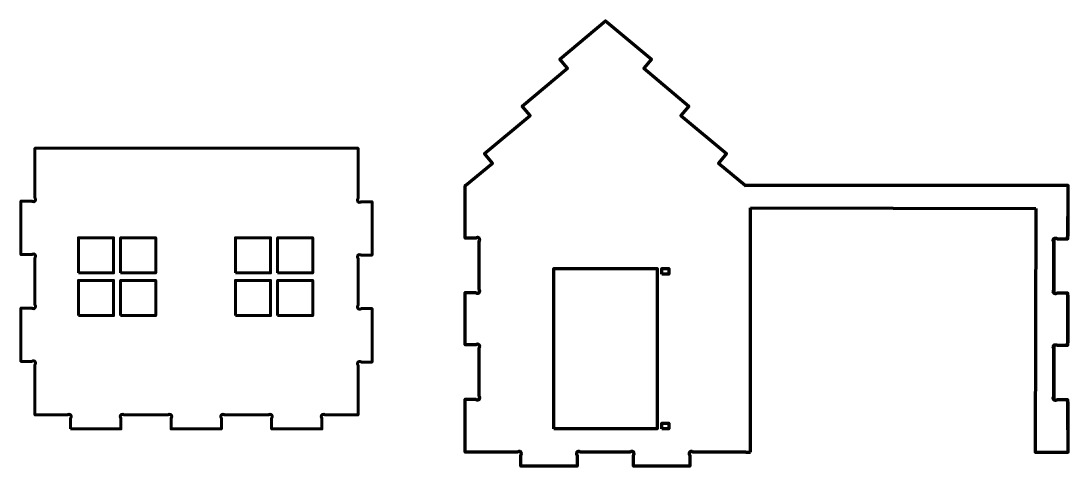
# Model space of a CAD drawing. Header units: millimetres. Extents: x -607 to 1451, y -798 to 283.
# Drawn here: x -45.9 to 408.8, y -322.7 to -129.2 of the extents above; entities that cross this region are included whole.
import ezdxf

# ---------------------------------------------------------------- set-up
doc = ezdxf.new("R2010")
doc.units = ezdxf.units.MM
doc.header["$MEASUREMENT"] = 0
doc.layers.add('layer 1', color=7, linetype='Continuous')

msp = doc.modelspace()

# ---------------------------------------------------------------- linework, layer by layer
at = {"layer": 'layer 1', "color": 142, "lineweight": 100}
for points, knots in [([(268.9183, -316.5947), (268.9183, -316.601), (268.9183, -316.6042), (268.9183, -316.6042), (268.9183, -316.6042), (261.2254, -316.604), (253.5321, -316.6042), (245.839, -316.6042), (245.839, -316.6042), (245.6639, -316.4288), (245.4216, -316.3205), (245.1542, -316.3205), (245.1542, -316.3205), (244.6195, -316.3203), (244.1858, -316.754), (244.1858, -317.2889), (244.1858, -317.2889), (244.1858, -317.5562), (244.2943, -317.7985), (244.4695, -317.9737), (244.4695, -317.9737), (244.4695, -317.9737), (244.4695, -322.7042), (244.4695, -322.7042), (244.4695, -322.7042), (236.32, -322.7041), (228.1704, -322.7042), (220.0208, -322.7042), (220.0208, -322.7042), (220.0208, -322.7042), (220.0208, -317.9738), (220.0208, -317.9738), (220.0208, -317.9738), (220.1961, -317.7985), (220.3044, -317.5563), (220.3044, -317.2889), (220.3044, -317.2889), (220.3044, -317.1914), (220.2914, -317.0941), (220.2611, -317.0009), (220.2611, -317.0009), (220.2368, -316.9258), (220.2053, -316.8538), (220.1643, -316.7866), (220.1643, -316.7866), (220.124, -316.7203), (220.0755, -316.6589), (220.0208, -316.6042), (220.0208, -316.6042), (219.9548, -316.538), (219.8798, -316.482), (219.7977, -316.4373), (219.7977, -316.4373), (219.7284, -316.3992), (219.6546, -316.3713), (219.5781, -316.3508), (219.5781, -316.3508), (219.4991, -316.3293), (219.4176, -316.3225), (219.336, -316.3205), (219.336, -316.3205), (219.0687, -316.3203), (218.8265, -316.429), (218.6512, -316.6042), (218.6512, -316.6042), (211.4149, -316.604), (204.178, -316.6042), (196.9415, -316.6042), (196.9415, -316.6042), (196.7663, -316.4288), (196.524, -316.3205), (196.2566, -316.3205), (196.2566, -316.3205), (196.1591, -316.323), (196.0617, -316.3335), (195.9686, -316.3638), (195.9686, -316.3638), (195.8935, -316.3881), (195.8216, -316.4196), (195.7544, -316.4606), (195.7544, -316.4606), (195.688, -316.5009), (195.6265, -316.5496), (195.5717, -316.6045), (195.5717, -316.6045), (195.506, -316.6704), (195.4497, -316.7452), (195.405, -316.8272), (195.405, -316.8272), (195.3672, -316.8965), (195.3391, -316.9703), (195.3185, -317.0468), (195.3185, -317.0468), (195.2972, -317.1258), (195.2882, -317.2073), (195.2882, -317.2889), (195.2882, -317.2889), (195.2882, -317.5562), (195.3967, -317.7985), (195.572, -317.9737), (195.572, -317.9737), (195.572, -317.9737), (195.572, -322.7042), (195.572, -322.7042), (195.572, -322.7042), (187.4224, -322.7041), (179.2727, -322.7042), (171.1231, -322.7042), (171.1231, -322.7042), (171.1231, -322.7042), (171.1231, -317.9738), (171.1231, -317.9738), (171.1231, -317.9738), (171.2985, -317.7985), (171.4069, -317.5563), (171.4069, -317.2889), (171.4069, -317.2889), (171.4069, -316.7539), (170.9733, -316.3205), (170.4384, -316.3205), (170.4384, -316.3205), (170.1711, -316.3203), (169.9288, -316.429), (169.7536, -316.6042), (169.7536, -316.6042), (162.1419, -316.604), (154.5301, -316.6042), (146.9183, -316.6042), (146.9183, -316.6042), (146.9183, -316.6042), (146.9183, -293.6682), (146.9183, -293.6682), (146.9183, -293.6682), (146.9183, -293.6682), (151.6488, -293.6682), (151.6488, -293.6682), (151.6488, -293.6682), (151.8241, -293.8434), (152.0662, -293.9519), (152.3336, -293.9519), (152.3336, -293.9519), (152.4312, -293.9494), (152.5285, -293.9388), (152.6217, -293.9086), (152.6217, -293.9086), (152.6967, -293.884), (152.7687, -293.8528), (152.8358, -293.8118), (152.8358, -293.8118), (152.9023, -293.7712), (152.9635, -293.7229), (153.0183, -293.6682), (153.0183, -293.6682), (153.0844, -293.602), (153.1405, -293.5273), (153.1852, -293.4452), (153.1852, -293.4452), (153.2231, -293.3756), (153.2512, -293.302), (153.2717, -293.2256), (153.2717, -293.2256), (153.2931, -293.1464), (153.3021, -293.0651), (153.3021, -292.9836), (153.3021, -292.9836), (153.3021, -292.716), (153.1935, -292.4738), (153.0183, -292.2987), (153.0183, -292.2987), (153.0183, -285.3221), (153.0183, -278.3461), (153.0183, -271.3698), (153.0183, -271.3698), (153.1936, -271.1945), (153.3021, -270.9523), (153.3021, -270.6848), (153.3021, -270.6848), (153.3021, -270.1499), (152.8685, -269.7165), (152.3336, -269.7165), (152.3336, -269.7165), (152.0662, -269.7163), (151.8241, -269.8249), (151.6488, -270.0002), (151.6488, -270.0002), (151.6488, -270.0002), (146.9183, -270.0002), (146.9183, -270.0002), (146.9183, -270.0002), (146.9183, -270.0002), (146.9183, -247.3082), (146.9183, -247.3082), (146.9183, -247.3082), (146.9183, -247.3082), (151.6488, -247.3082), (151.6488, -247.3082), (151.6488, -247.3082), (151.8241, -247.4834), (152.0662, -247.5919), (152.3336, -247.5919), (152.3336, -247.5919), (152.8685, -247.5918), (153.3021, -247.1584), (153.3021, -246.6236), (153.3021, -246.6236), (153.3021, -246.356), (153.1935, -246.1138), (153.0183, -245.9387), (153.0183, -245.9387), (153.0183, -238.9621), (153.0183, -231.9861), (153.0183, -225.0097), (153.0183, -225.0097), (153.1936, -224.8345), (153.3021, -224.5923), (153.3021, -224.3248), (153.3021, -224.3248), (153.3021, -224.2274), (153.2889, -224.13), (153.2587, -224.0368), (153.2587, -224.0368), (153.2343, -223.9616), (153.2029, -223.8898), (153.1619, -223.8226), (153.1619, -223.8226), (153.1215, -223.7563), (153.073, -223.6949), (153.0182, -223.6401), (153.0182, -223.6401), (152.9522, -223.574), (152.8773, -223.518), (152.7953, -223.4733), (152.7953, -223.4733), (152.7259, -223.4352), (152.6522, -223.4073), (152.5757, -223.3868), (152.5757, -223.3868), (152.4967, -223.3653), (152.4152, -223.3585), (152.3336, -223.3565), (152.3336, -223.3565), (152.0662, -223.3563), (151.8241, -223.465), (151.6488, -223.6402), (151.6488, -223.6402), (151.6488, -223.6402), (146.9183, -223.6402), (146.9183, -223.6402), (146.9183, -223.6402), (146.9183, -223.6402), (146.9183, -203.2876), (146.9183, -200.924), (146.9183, -200.924), (146.9183, -200.924), (147.3119, -200.6024), (147.3119, -200.6024), (147.3119, -200.6024), (147.3119, -200.6024), (158.6636, -191.1186), (158.6636, -191.1186), (158.6636, -191.1186), (158.6636, -191.1186), (158.816, -190.9661), (158.816, -190.9661), (158.816, -190.9661), (158.816, -190.9661), (155.3564, -186.8285), (155.3564, -186.8285), (155.3564, -186.8285), (155.3564, -186.8285), (175.1647, -170.2775), (175.1647, -170.2775), (175.1647, -170.2775), (175.1647, -170.2775), (171.742, -166.1815), (171.742, -166.1815), (171.742, -166.1815), (171.742, -166.1815), (191.355, -149.7939), (191.355, -149.7939), (191.355, -149.7939), (191.355, -149.7939), (188.0294, -145.8137), (188.0294, -145.8137), (188.0294, -145.8137), (188.0294, -145.8137), (207.9205, -129.1934), (207.9205, -129.1934), (207.9205, -129.1934), (207.9205, -129.1934), (207.944, -129.2126), (207.944, -129.2126), (207.944, -129.2126), (207.944, -129.2126), (227.8172, -145.8137), (227.8172, -145.8137), (227.8172, -145.8137), (227.8172, -145.8137), (224.4916, -149.7939), (224.4916, -149.7939), (224.4916, -149.7939), (224.4916, -149.7939), (244.1043, -166.1815), (244.1043, -166.1815), (244.1043, -166.1815), (244.1043, -166.1815), (240.6818, -170.2775), (240.6818, -170.2775), (240.6818, -170.2775), (240.6818, -170.2775), (260.4899, -186.8285), (260.4899, -186.8285), (260.4899, -186.8285), (260.4899, -186.8285), (257.0237, -190.9772), (257.0237, -190.9772), (257.0237, -190.9772), (257.0237, -190.9772), (268.6042, -200.6525), (268.6042, -200.6525), (268.6042, -200.6525), (268.6042, -200.6525), (268.74, -200.7668), (268.74, -200.7668), (268.74, -200.7668), (268.74, -200.7668), (268.9183, -200.9158), (268.9183, -200.9158)], [0, 0, 0, 0, 0.01204819, 0.01204819, 0.01204819, 0.01204819, 0.02409639, 0.02409639, 0.02409639, 0.02409639, 0.03614458, 0.03614458, 0.03614458, 0.03614458, 0.04819277, 0.04819277, 0.04819277, 0.04819277, 0.06024096, 0.06024096, 0.06024096, 0.06024096, 0.07228916, 0.07228916, 0.07228916, 0.07228916, 0.08433735, 0.08433735, 0.08433735, 0.08433735, 0.09638554, 0.09638554, 0.09638554, 0.09638554, 0.10843373, 0.10843373, 0.10843373, 0.10843373, 0.12048193, 0.12048193, 0.12048193, 0.12048193, 0.13253012, 0.13253012, 0.13253012, 0.13253012, 0.14457831, 0.14457831, 0.14457831, 0.14457831, 0.15662651, 0.15662651, 0.15662651, 0.15662651, 0.1686747, 0.1686747, 0.1686747, 0.1686747, 0.18072289, 0.18072289, 0.18072289, 0.18072289, 0.19277108, 0.19277108, 0.19277108, 0.19277108, 0.20481928, 0.20481928, 0.20481928, 0.20481928, 0.21686747, 0.21686747, 0.21686747, 0.21686747, 0.22891566, 0.22891566, 0.22891566, 0.22891566, 0.24096386, 0.24096386, 0.24096386, 0.24096386, 0.25301205, 0.25301205, 0.25301205, 0.25301205, 0.26506024, 0.26506024, 0.26506024, 0.26506024, 0.27710843, 0.27710843, 0.27710843, 0.27710843, 0.28915663, 0.28915663, 0.28915663, 0.28915663, 0.30120482, 0.30120482, 0.30120482, 0.30120482, 0.31325301, 0.31325301, 0.31325301, 0.31325301, 0.3253012, 0.3253012, 0.3253012, 0.3253012, 0.3373494, 0.3373494, 0.3373494, 0.3373494, 0.34939759, 0.34939759, 0.34939759, 0.34939759, 0.36144578, 0.36144578, 0.36144578, 0.36144578, 0.37349398, 0.37349398, 0.37349398, 0.37349398, 0.38554217, 0.38554217, 0.38554217, 0.38554217, 0.39759036, 0.39759036, 0.39759036, 0.39759036, 0.40963855, 0.40963855, 0.40963855, 0.40963855, 0.42168675, 0.42168675, 0.42168675, 0.42168675, 0.43373494, 0.43373494, 0.43373494, 0.43373494, 0.44578313, 0.44578313, 0.44578313, 0.44578313, 0.45783133, 0.45783133, 0.45783133, 0.45783133, 0.46987952, 0.46987952, 0.46987952, 0.46987952, 0.48192771, 0.48192771, 0.48192771, 0.48192771, 0.4939759, 0.4939759, 0.4939759, 0.4939759, 0.5060241, 0.5060241, 0.5060241, 0.5060241, 0.51807229, 0.51807229, 0.51807229, 0.51807229, 0.53012048, 0.53012048, 0.53012048, 0.53012048, 0.54216867, 0.54216867, 0.54216867, 0.54216867, 0.55421687, 0.55421687, 0.55421687, 0.55421687, 0.56626506, 0.56626506, 0.56626506, 0.56626506, 0.57831325, 0.57831325, 0.57831325, 0.57831325, 0.59036145, 0.59036145, 0.59036145, 0.59036145, 0.60240964, 0.60240964, 0.60240964, 0.60240964, 0.61445783, 0.61445783, 0.61445783, 0.61445783, 0.62650602, 0.62650602, 0.62650602, 0.62650602, 0.63855422, 0.63855422, 0.63855422, 0.63855422, 0.65060241, 0.65060241, 0.65060241, 0.65060241, 0.6626506, 0.6626506, 0.6626506, 0.6626506, 0.6746988, 0.6746988, 0.6746988, 0.6746988, 0.68674699, 0.68674699, 0.68674699, 0.68674699, 0.69879518, 0.69879518, 0.69879518, 0.69879518, 0.71084337, 0.71084337, 0.71084337, 0.71084337, 0.72289157, 0.72289157, 0.72289157, 0.72289157, 0.73493976, 0.73493976, 0.73493976, 0.73493976, 0.74698795, 0.74698795, 0.74698795, 0.74698795, 0.75903614, 0.75903614, 0.75903614, 0.75903614, 0.77108434, 0.77108434, 0.77108434, 0.77108434, 0.78313253, 0.78313253, 0.78313253, 0.78313253, 0.79518072, 0.79518072, 0.79518072, 0.79518072, 0.80722892, 0.80722892, 0.80722892, 0.80722892, 0.81927711, 0.81927711, 0.81927711, 0.81927711, 0.8313253, 0.8313253, 0.8313253, 0.8313253, 0.84337349, 0.84337349, 0.84337349, 0.84337349, 0.85542169, 0.85542169, 0.85542169, 0.85542169, 0.86746988, 0.86746988, 0.86746988, 0.86746988, 0.87951807, 0.87951807, 0.87951807, 0.87951807, 0.89156627, 0.89156627, 0.89156627, 0.89156627, 0.90361446, 0.90361446, 0.90361446, 0.90361446, 0.91566265, 0.91566265, 0.91566265, 0.91566265, 0.92771084, 0.92771084, 0.92771084, 0.92771084, 0.93975904, 0.93975904, 0.93975904, 0.93975904, 0.95180723, 0.95180723, 0.95180723, 0.95180723, 0.96385542, 0.96385542, 0.96385542, 0.96385542, 0.97590361, 0.97590361, 0.97590361, 0.97590361, 1, 1, 1, 1]), ([(408.7033, -223.8505), (408.5674, -223.6838), (408.4857, -223.4709), (408.4857, -223.2389), (408.4857, -223.2389), (408.4857, -222.971), (408.5942, -222.7293), (408.7694, -222.554), (408.7694, -222.554), (408.7694, -222.554), (408.7694, -200.6947), (408.7694, -200.6947), (408.7694, -200.6947), (408.7694, -200.6947), (274.3306, -200.6947), (268.6543, -200.6947)], [0, 0, 0, 0, 0.2, 0.2, 0.2, 0.2, 0.4, 0.4, 0.4, 0.4, 0.6, 0.6, 0.6, 0.6, 1, 1, 1, 1]), ([(394.7474, -210.8004), (394.7474, -210.8004), (394.4828, -316.6709), (394.4828, -316.6709), (394.4828, -316.6709), (394.4828, -316.6709), (402.6115, -316.6709), (402.6115, -316.6709)], [0, 0, 0, 0, 0.33333333, 0.33333333, 0.33333333, 0.33333333, 1, 1, 1, 1]), ([(408.742, -306.9861), (408.742, -300.7614), (408.742, -293.8785), (408.742, -293.8785), (408.742, -293.8785), (408.742, -293.8785), (404.0115, -293.8785), (404.0115, -293.8785), (404.0115, -293.8785), (403.8362, -294.0537), (403.5941, -294.1622), (403.3267, -294.1622), (403.3267, -294.1622), (403.2291, -294.1597), (403.1318, -294.1491), (403.0386, -294.1189), (403.0386, -294.1189), (402.9636, -294.0943), (402.8916, -294.0631), (402.8245, -294.0221), (402.8245, -294.0221), (402.758, -293.9815), (402.6968, -293.9332), (402.642, -293.8785), (402.642, -293.8785), (402.5759, -293.8123), (402.5198, -293.7376), (402.4751, -293.6555), (402.4751, -293.6555), (402.4372, -293.5859), (402.4091, -293.5123), (402.3886, -293.4359), (402.3886, -293.4359), (402.3672, -293.3567), (402.3582, -293.2754), (402.3582, -293.1939), (402.3582, -293.1939), (402.3582, -292.9263), (402.4668, -292.6841), (402.642, -292.509), (402.642, -292.509), (402.642, -285.5324), (402.642, -278.5564), (402.642, -271.5801), (402.642, -271.5801), (402.4667, -271.4048), (402.3582, -271.1626), (402.3582, -270.8951), (402.3582, -270.8951), (402.3582, -270.3602), (402.7918, -269.9268), (403.3267, -269.9268), (403.3267, -269.9268), (403.5941, -269.9266), (403.8362, -270.0352), (404.0115, -270.2105), (404.0115, -270.2105), (404.0115, -270.2105), (408.742, -270.2105), (408.742, -270.2105), (408.742, -270.2105), (408.742, -270.2105), (408.742, -247.5185), (408.742, -247.5185), (408.742, -247.5185), (408.742, -247.5185), (404.0115, -247.5185), (404.0115, -247.5185), (404.0115, -247.5185), (403.8362, -247.6937), (403.5941, -247.8022), (403.3267, -247.8022), (403.3267, -247.8022), (402.7918, -247.8021), (402.3582, -247.3687), (402.3582, -246.8339), (402.3582, -246.8339), (402.3582, -246.5663), (402.4668, -246.3241), (402.642, -246.149), (402.642, -246.149), (402.642, -239.1724), (402.642, -232.1964), (402.642, -225.22), (402.642, -225.22), (402.4667, -225.0448), (402.3582, -224.8026), (402.3582, -224.5351), (402.3582, -224.5351), (402.3582, -224.4377), (402.3714, -224.3403), (402.4016, -224.2471), (402.4016, -224.2471), (402.426, -224.1719), (402.4574, -224.1001), (402.4984, -224.0329), (402.4984, -224.0329), (402.5388, -223.9666), (402.5873, -223.9052), (402.6421, -223.8504), (402.6421, -223.8504), (402.7081, -223.7843), (402.783, -223.7283), (402.865, -223.6836), (402.865, -223.6836), (402.9344, -223.6455), (403.0081, -223.6176), (403.0846, -223.5971), (403.0846, -223.5971), (403.1636, -223.5756), (403.2451, -223.5688), (403.3267, -223.5668), (403.3267, -223.5668), (403.5941, -223.5666), (403.8362, -223.6753), (404.0115, -223.8505), (404.0115, -223.8505), (404.0115, -223.8505), (408.742, -223.8505), (408.742, -223.8505), (408.742, -223.8505), (408.742, -223.8505), (408.742, -219.3062), (408.742, -214.2628)], [0, 0, 0, 0, 0.03125, 0.03125, 0.03125, 0.03125, 0.0625, 0.0625, 0.0625, 0.0625, 0.09375, 0.09375, 0.09375, 0.09375, 0.125, 0.125, 0.125, 0.125, 0.15625, 0.15625, 0.15625, 0.15625, 0.1875, 0.1875, 0.1875, 0.1875, 0.21875, 0.21875, 0.21875, 0.21875, 0.25, 0.25, 0.25, 0.25, 0.28125, 0.28125, 0.28125, 0.28125, 0.3125, 0.3125, 0.3125, 0.3125, 0.34375, 0.34375, 0.34375, 0.34375, 0.375, 0.375, 0.375, 0.375, 0.40625, 0.40625, 0.40625, 0.40625, 0.4375, 0.4375, 0.4375, 0.4375, 0.46875, 0.46875, 0.46875, 0.46875, 0.5, 0.5, 0.5, 0.5, 0.53125, 0.53125, 0.53125, 0.53125, 0.5625, 0.5625, 0.5625, 0.5625, 0.59375, 0.59375, 0.59375, 0.59375, 0.625, 0.625, 0.625, 0.625, 0.65625, 0.65625, 0.65625, 0.65625, 0.6875, 0.6875, 0.6875, 0.6875, 0.71875, 0.71875, 0.71875, 0.71875, 0.75, 0.75, 0.75, 0.75, 0.78125, 0.78125, 0.78125, 0.78125, 0.8125, 0.8125, 0.8125, 0.8125, 0.84375, 0.84375, 0.84375, 0.84375, 0.875, 0.875, 0.875, 0.875, 0.90625, 0.90625, 0.90625, 0.90625, 0.9375, 0.9375, 0.9375, 0.9375, 1, 1, 1, 1]), ([(185.5009, -306.5439), (185.5009, -306.5439), (230.336, -306.5439), (230.336, -306.5439), (230.336, -306.5439), (230.336, -306.5439), (230.336, -236.8514), (230.336, -236.8514), (230.336, -236.8514), (230.336, -236.8514), (185.5009, -236.8514), (185.5009, -236.8514), (185.5009, -236.8514), (185.5009, -236.8514), (185.5009, -306.5439), (185.5009, -306.5439)], [0, 0, 0, 0, 0.2, 0.2, 0.2, 0.2, 0.4, 0.4, 0.4, 0.4, 0.6, 0.6, 0.6, 0.6, 1, 1, 1, 1]), ([(232.3434, -239.2152), (232.3434, -239.2152), (235.3434, -239.2152), (235.3434, -239.2152), (235.3434, -239.2152), (235.3434, -239.2152), (235.3434, -236.7751), (235.3434, -236.7751), (235.3434, -236.7751), (235.3434, -236.7751), (232.3434, -236.7751), (232.3434, -236.7751), (232.3434, -236.7751), (232.3434, -236.7751), (232.3434, -239.2152), (232.3434, -239.2152)], [0, 0, 0, 0, 0.2, 0.2, 0.2, 0.2, 0.4, 0.4, 0.4, 0.4, 0.6, 0.6, 0.6, 0.6, 1, 1, 1, 1]), ([(408.6332, -270.2105), (408.5398, -270.0616), (408.4857, -269.8853), (408.4857, -269.6965), (408.4857, -269.6965), (408.4857, -269.4287), (408.5942, -269.1869), (408.7694, -269.0117), (408.7694, -269.0117), (408.7694, -269.0117), (408.7694, -248.5218), (408.7694, -248.5218), (408.7694, -248.5218), (408.5944, -248.3462), (408.4857, -248.1045), (408.4857, -247.837), (408.4857, -247.837), (408.4857, -247.7254), (408.5046, -247.6181), (408.5392, -247.5185)], [0, 0, 0, 0, 0.16666667, 0.16666667, 0.16666667, 0.16666667, 0.33333333, 0.33333333, 0.33333333, 0.33333333, 0.5, 0.5, 0.5, 0.5, 0.66666667, 0.66666667, 0.66666667, 0.66666667, 1, 1, 1, 1]), ([(402.3471, -316.5947), (405.6669, -316.5947), (408.7694, -316.5947), (408.7694, -316.5947), (408.7694, -316.5947), (408.7694, -316.5947), (408.7694, -294.9794), (408.7694, -294.9794), (408.7694, -294.9794), (408.5944, -294.804), (408.4857, -294.5621), (408.4857, -294.2946), (408.4857, -294.2946), (408.4857, -294.1456), (408.5194, -294.0045), (408.5794, -293.8785)], [0, 0, 0, 0, 0.2, 0.2, 0.2, 0.2, 0.4, 0.4, 0.4, 0.4, 0.6, 0.6, 0.6, 0.6, 1, 1, 1, 1]), ([(232.3434, -306.5247), (232.3434, -306.5247), (235.3434, -306.5247), (235.3434, -306.5247), (235.3434, -306.5247), (235.3434, -306.5247), (235.3434, -304.0849), (235.3434, -304.0849), (235.3434, -304.0849), (235.3434, -304.0849), (232.3434, -304.0849), (232.3434, -304.0849), (232.3434, -304.0849), (232.3434, -304.0849), (232.3434, -306.5247), (232.3434, -306.5247)], [0, 0, 0, 0, 0.2, 0.2, 0.2, 0.2, 0.4, 0.4, 0.4, 0.4, 0.6, 0.6, 0.6, 0.6, 1, 1, 1, 1])]:
    msp.add_open_spline(points, degree=3, knots=knots, dxfattribs=at)
at = {"layer": 'layer 1', "color": 142, "lineweight": 60}
for points, knots in [([(-24.3497, -306.5604), (-24.3497, -306.5604), (-2.5293, -306.5604), (-2.5293, -306.5604), (-2.5293, -306.5604), (-2.5293, -306.5604), (-2.5293, -301.8299), (-2.5293, -301.8299), (-2.5293, -301.8299), (-2.7044, -301.6546), (-2.8131, -301.4126), (-2.8131, -301.1452), (-2.8131, -301.1452), (-2.8131, -300.6102), (-2.3795, -300.1768), (-1.8447, -300.1768), (-1.8447, -300.1768), (-1.5772, -300.1766), (-1.335, -300.2852), (-1.1598, -300.4604), (-1.1598, -300.4604), (-1.1598, -300.4604), (17.9218, -300.4604), (17.9218, -300.4604), (17.9218, -300.4604), (18.0971, -300.2851), (18.3391, -300.1768), (18.6067, -300.1768), (18.6067, -300.1768), (19.1415, -300.1766), (19.575, -300.6103), (19.575, -301.1452), (19.575, -301.1452), (19.575, -301.4125), (19.4665, -301.6548), (19.2913, -301.8299), (19.2913, -301.8299), (19.2913, -301.8299), (19.2913, -306.5604), (19.2913, -306.5604), (19.2913, -306.5604), (19.2913, -306.5604), (41.1118, -306.5604), (41.1118, -306.5604), (41.1118, -306.5604), (41.1118, -306.5604), (41.1118, -301.8299), (41.1118, -301.8299), (41.1118, -301.8299), (40.9367, -301.6546), (40.8281, -301.4126), (40.8281, -301.1452), (40.8281, -301.1452), (40.8281, -300.6102), (41.2616, -300.1768), (41.7965, -300.1768), (41.7965, -300.1768), (42.0641, -300.1766), (42.3062, -300.2852), (42.4814, -300.4604), (42.4814, -300.4604), (42.4814, -300.4604), (61.5629, -300.4604), (61.5629, -300.4604), (61.5629, -300.4604), (61.7384, -300.2851), (61.9803, -300.1768), (62.2478, -300.1768), (62.2478, -300.1768), (62.7827, -300.1766), (63.2162, -300.6103), (63.2162, -301.1452), (63.2162, -301.1452), (63.2162, -301.4125), (63.1077, -301.6548), (62.9324, -301.83), (62.9324, -301.83), (62.9324, -301.83), (62.9324, -306.5604), (62.9324, -306.5604), (62.9324, -306.5604), (62.9324, -306.5604), (84.753, -306.5604), (84.753, -306.5604), (84.753, -306.5604), (84.753, -306.5604), (84.753, -301.8299), (84.753, -301.8299), (84.753, -301.8299), (84.5779, -301.6546), (84.4692, -301.4126), (84.4692, -301.1452), (84.4692, -301.1452), (84.4692, -300.6102), (84.9028, -300.1768), (85.4376, -300.1768), (85.4376, -300.1768), (85.7051, -300.1766), (85.9473, -300.2852), (86.1225, -300.4604), (86.1225, -300.4604), (86.1225, -300.4604), (100.4735, -300.4604), (100.4735, -300.4604), (100.4735, -300.4604), (100.4735, -300.4604), (100.4735, -278.8451), (100.4735, -278.8451), (100.4735, -278.8451), (100.2985, -278.6697), (100.1898, -278.4278), (100.1898, -278.1603), (100.1898, -278.1603), (100.1898, -277.6253), (100.6234, -277.192), (101.1582, -277.192), (101.1582, -277.192), (101.4258, -277.192), (101.6679, -277.3004), (101.8432, -277.4756), (101.8432, -277.4756), (101.8432, -277.4756), (106.5736, -277.4756), (106.5736, -277.4756), (106.5736, -277.4756), (106.5736, -277.4756), (106.5736, -254.2468), (106.5736, -254.2468), (106.5736, -254.2468), (106.5736, -254.2468), (101.8431, -254.2468), (101.8431, -254.2468), (101.8431, -254.2468), (101.6683, -254.4221), (101.4257, -254.5305), (101.1582, -254.5305), (101.1582, -254.5305), (100.6234, -254.5305), (100.1898, -254.097), (100.1898, -253.5622), (100.1898, -253.5622), (100.1898, -253.2944), (100.2983, -253.0526), (100.4735, -252.8774), (100.4735, -252.8774), (100.4735, -252.8774), (100.4735, -232.3875), (100.4735, -232.3875), (100.4735, -232.3875), (100.2985, -232.2119), (100.1898, -231.9702), (100.1898, -231.7027), (100.1898, -231.7027), (100.1898, -231.1675), (100.6234, -230.7344), (101.1582, -230.7344), (101.1582, -230.7344), (101.4258, -230.7342), (101.6679, -230.8428), (101.8432, -231.018), (101.8432, -231.018), (101.8432, -231.018), (106.5736, -231.018), (106.5736, -231.018), (106.5736, -231.018), (106.5736, -231.018), (106.5736, -207.7893), (106.5736, -207.7893), (106.5736, -207.7893), (106.5736, -207.7893), (101.8431, -207.7893), (101.8431, -207.7893), (101.8431, -207.7893), (101.6683, -207.9643), (101.4257, -208.073), (101.1582, -208.073), (101.1582, -208.073), (100.6234, -208.0728), (100.1898, -207.6394), (100.1898, -207.1046), (100.1898, -207.1046), (100.1898, -206.8367), (100.2983, -206.595), (100.4735, -206.4197), (100.4735, -206.4197), (100.4735, -206.4197), (100.4735, -184.5604), (100.4735, -184.5604), (100.4735, -184.5604), (100.4735, -184.5604), (-39.8265, -184.5604), (-39.8265, -184.5604), (-39.8265, -184.5604), (-39.8265, -184.5604), (-39.8265, -206.1757), (-39.8265, -206.1757), (-39.8265, -206.1757), (-39.6513, -206.3505), (-39.5427, -206.5931), (-39.5427, -206.8606), (-39.5427, -206.8606), (-39.5427, -207.3954), (-39.9763, -207.8289), (-40.5111, -207.8289), (-40.5111, -207.8289), (-40.7784, -207.8287), (-41.0207, -207.7205), (-41.196, -207.5452), (-41.196, -207.5452), (-41.196, -207.5452), (-45.9265, -207.5452), (-45.9265, -207.5452), (-45.9265, -207.5452), (-45.9265, -207.5452), (-45.9265, -230.774), (-45.9265, -230.774), (-45.9265, -230.774), (-45.9265, -230.774), (-41.196, -230.774), (-41.196, -230.774), (-41.196, -230.774), (-41.0208, -230.5986), (-40.7785, -230.4904), (-40.5111, -230.4904), (-40.5111, -230.4904), (-39.9761, -230.4901), (-39.5427, -230.9238), (-39.5427, -231.4587), (-39.5427, -231.4587), (-39.5427, -231.7258), (-39.6513, -231.9684), (-39.8265, -232.1435), (-39.8265, -232.1435), (-39.8265, -232.1435), (-39.8265, -252.6333), (-39.8265, -252.6333), (-39.8265, -252.6333), (-39.6513, -252.8083), (-39.5427, -253.0507), (-39.5427, -253.3182), (-39.5427, -253.3182), (-39.5427, -253.8527), (-39.9763, -254.2866), (-40.5111, -254.2866), (-40.5111, -254.2866), (-40.7784, -254.2865), (-41.0207, -254.1781), (-41.196, -254.0028), (-41.196, -254.0028), (-41.196, -254.0028), (-45.9265, -254.0028), (-45.9265, -254.0028), (-45.9265, -254.0028), (-45.9265, -254.0028), (-45.9265, -277.2316), (-45.9265, -277.2316), (-45.9265, -277.2316), (-45.9265, -277.2316), (-41.196, -277.2316), (-41.196, -277.2316), (-41.196, -277.2316), (-41.0208, -277.0561), (-40.7785, -276.9479), (-40.5111, -276.9479), (-40.5111, -276.9479), (-39.9761, -276.9479), (-39.5427, -277.3815), (-39.5427, -277.9163), (-39.5427, -277.9163), (-39.5427, -278.1836), (-39.6513, -278.426), (-39.8265, -278.6011), (-39.8265, -278.6011), (-39.8265, -278.6011), (-39.8265, -300.4604), (-39.8265, -300.4604), (-39.8265, -300.4604), (-39.8265, -300.4604), (-25.7194, -300.4604), (-25.7194, -300.4604), (-25.7194, -300.4604), (-25.5442, -300.2851), (-25.302, -300.1768), (-25.0345, -300.1768), (-25.0345, -300.1768), (-24.4996, -300.1766), (-24.0662, -300.6103), (-24.0662, -301.1452), (-24.0662, -301.1452), (-24.0662, -301.4125), (-24.1746, -301.6548), (-24.35, -301.83), (-24.35, -301.83), (-24.35, -301.83), (-24.35, -306.5604), (-24.35, -306.5604)], [0, 0, 0, 0, 0.01333333, 0.01333333, 0.01333333, 0.01333333, 0.02666667, 0.02666667, 0.02666667, 0.02666667, 0.04, 0.04, 0.04, 0.04, 0.05333333, 0.05333333, 0.05333333, 0.05333333, 0.06666667, 0.06666667, 0.06666667, 0.06666667, 0.08, 0.08, 0.08, 0.08, 0.09333333, 0.09333333, 0.09333333, 0.09333333, 0.10666667, 0.10666667, 0.10666667, 0.10666667, 0.12, 0.12, 0.12, 0.12, 0.13333333, 0.13333333, 0.13333333, 0.13333333, 0.14666667, 0.14666667, 0.14666667, 0.14666667, 0.16, 0.16, 0.16, 0.16, 0.17333333, 0.17333333, 0.17333333, 0.17333333, 0.18666667, 0.18666667, 0.18666667, 0.18666667, 0.2, 0.2, 0.2, 0.2, 0.21333333, 0.21333333, 0.21333333, 0.21333333, 0.22666667, 0.22666667, 0.22666667, 0.22666667, 0.24, 0.24, 0.24, 0.24, 0.25333333, 0.25333333, 0.25333333, 0.25333333, 0.26666667, 0.26666667, 0.26666667, 0.26666667, 0.28, 0.28, 0.28, 0.28, 0.29333333, 0.29333333, 0.29333333, 0.29333333, 0.30666667, 0.30666667, 0.30666667, 0.30666667, 0.32, 0.32, 0.32, 0.32, 0.33333333, 0.33333333, 0.33333333, 0.33333333, 0.34666667, 0.34666667, 0.34666667, 0.34666667, 0.36, 0.36, 0.36, 0.36, 0.37333333, 0.37333333, 0.37333333, 0.37333333, 0.38666667, 0.38666667, 0.38666667, 0.38666667, 0.4, 0.4, 0.4, 0.4, 0.41333333, 0.41333333, 0.41333333, 0.41333333, 0.42666667, 0.42666667, 0.42666667, 0.42666667, 0.44, 0.44, 0.44, 0.44, 0.45333333, 0.45333333, 0.45333333, 0.45333333, 0.46666667, 0.46666667, 0.46666667, 0.46666667, 0.48, 0.48, 0.48, 0.48, 0.49333333, 0.49333333, 0.49333333, 0.49333333, 0.50666667, 0.50666667, 0.50666667, 0.50666667, 0.52, 0.52, 0.52, 0.52, 0.53333333, 0.53333333, 0.53333333, 0.53333333, 0.54666667, 0.54666667, 0.54666667, 0.54666667, 0.56, 0.56, 0.56, 0.56, 0.57333333, 0.57333333, 0.57333333, 0.57333333, 0.58666667, 0.58666667, 0.58666667, 0.58666667, 0.6, 0.6, 0.6, 0.6, 0.61333333, 0.61333333, 0.61333333, 0.61333333, 0.62666667, 0.62666667, 0.62666667, 0.62666667, 0.64, 0.64, 0.64, 0.64, 0.65333333, 0.65333333, 0.65333333, 0.65333333, 0.66666667, 0.66666667, 0.66666667, 0.66666667, 0.68, 0.68, 0.68, 0.68, 0.69333333, 0.69333333, 0.69333333, 0.69333333, 0.70666667, 0.70666667, 0.70666667, 0.70666667, 0.72, 0.72, 0.72, 0.72, 0.73333333, 0.73333333, 0.73333333, 0.73333333, 0.74666667, 0.74666667, 0.74666667, 0.74666667, 0.76, 0.76, 0.76, 0.76, 0.77333333, 0.77333333, 0.77333333, 0.77333333, 0.78666667, 0.78666667, 0.78666667, 0.78666667, 0.8, 0.8, 0.8, 0.8, 0.81333333, 0.81333333, 0.81333333, 0.81333333, 0.82666667, 0.82666667, 0.82666667, 0.82666667, 0.84, 0.84, 0.84, 0.84, 0.85333333, 0.85333333, 0.85333333, 0.85333333, 0.86666667, 0.86666667, 0.86666667, 0.86666667, 0.88, 0.88, 0.88, 0.88, 0.89333333, 0.89333333, 0.89333333, 0.89333333, 0.90666667, 0.90666667, 0.90666667, 0.90666667, 0.92, 0.92, 0.92, 0.92, 0.93333333, 0.93333333, 0.93333333, 0.93333333, 0.94666667, 0.94666667, 0.94666667, 0.94666667, 0.96, 0.96, 0.96, 0.96, 0.97333333, 0.97333333, 0.97333333, 0.97333333, 1, 1, 1, 1]), ([(-20.9631, -238.7189), (-20.9631, -238.7189), (-5.7131, -238.7189), (-5.7131, -238.7189), (-5.7131, -238.7189), (-5.7131, -238.7189), (-5.7131, -223.469), (-5.7131, -223.469), (-5.7131, -223.469), (-5.7131, -223.469), (-20.9631, -223.469), (-20.9631, -223.469), (-20.9631, -223.469), (-20.9631, -223.469), (-20.9631, -238.7189), (-20.9631, -238.7189)], [0, 0, 0, 0, 0.2, 0.2, 0.2, 0.2, 0.4, 0.4, 0.4, 0.4, 0.6, 0.6, 0.6, 0.6, 1, 1, 1, 1]), ([(-2.6629, -238.7189), (-2.6629, -238.7189), (12.587, -238.7189), (12.587, -238.7189), (12.587, -238.7189), (12.587, -238.7189), (12.587, -223.469), (12.587, -223.469), (12.587, -223.469), (12.587, -223.469), (-2.6629, -223.469), (-2.6629, -223.469), (-2.6629, -223.469), (-2.6629, -223.469), (-2.6629, -238.7189), (-2.6629, -238.7189)], [0, 0, 0, 0, 0.2, 0.2, 0.2, 0.2, 0.4, 0.4, 0.4, 0.4, 0.6, 0.6, 0.6, 0.6, 1, 1, 1, 1]), ([(47.2045, -238.7189), (47.2045, -238.7189), (62.4544, -238.7189), (62.4544, -238.7189), (62.4544, -238.7189), (62.4544, -238.7189), (62.4544, -223.469), (62.4544, -223.469), (62.4544, -223.469), (62.4544, -223.469), (47.2045, -223.469), (47.2045, -223.469), (47.2045, -223.469), (47.2045, -223.469), (47.2045, -238.7189), (47.2045, -238.7189)], [0, 0, 0, 0, 0.2, 0.2, 0.2, 0.2, 0.4, 0.4, 0.4, 0.4, 0.6, 0.6, 0.6, 0.6, 1, 1, 1, 1]), ([(65.5046, -238.7189), (65.5046, -238.7189), (80.7546, -238.7189), (80.7546, -238.7189), (80.7546, -238.7189), (80.7546, -238.7189), (80.7546, -223.469), (80.7546, -223.469), (80.7546, -223.469), (80.7546, -223.469), (65.5046, -223.469), (65.5046, -223.469), (65.5046, -223.469), (65.5046, -223.469), (65.5046, -238.7189), (65.5046, -238.7189)], [0, 0, 0, 0, 0.2, 0.2, 0.2, 0.2, 0.4, 0.4, 0.4, 0.4, 0.6, 0.6, 0.6, 0.6, 1, 1, 1, 1]), ([(-20.9631, -257.2478), (-20.9631, -257.2478), (-5.7131, -257.2478), (-5.7131, -257.2478), (-5.7131, -257.2478), (-5.7131, -257.2478), (-5.7131, -241.9979), (-5.7131, -241.9979), (-5.7131, -241.9979), (-5.7131, -241.9979), (-20.9631, -241.9979), (-20.9631, -241.9979), (-20.9631, -241.9979), (-20.9631, -241.9979), (-20.9631, -257.2478), (-20.9631, -257.2478)], [0, 0, 0, 0, 0.2, 0.2, 0.2, 0.2, 0.4, 0.4, 0.4, 0.4, 0.6, 0.6, 0.6, 0.6, 1, 1, 1, 1]), ([(-2.6629, -257.2478), (-2.6629, -257.2478), (12.587, -257.2478), (12.587, -257.2478), (12.587, -257.2478), (12.587, -257.2478), (12.587, -241.9979), (12.587, -241.9979), (12.587, -241.9979), (12.587, -241.9979), (-2.6629, -241.9979), (-2.6629, -241.9979), (-2.6629, -241.9979), (-2.6629, -241.9979), (-2.6629, -257.2478), (-2.6629, -257.2478)], [0, 0, 0, 0, 0.2, 0.2, 0.2, 0.2, 0.4, 0.4, 0.4, 0.4, 0.6, 0.6, 0.6, 0.6, 1, 1, 1, 1]), ([(47.2045, -257.2478), (47.2045, -257.2478), (62.4544, -257.2478), (62.4544, -257.2478), (62.4544, -257.2478), (62.4544, -257.2478), (62.4544, -241.9979), (62.4544, -241.9979), (62.4544, -241.9979), (62.4544, -241.9979), (47.2045, -241.9979), (47.2045, -241.9979), (47.2045, -241.9979), (47.2045, -241.9979), (47.2045, -257.2478), (47.2045, -257.2478)], [0, 0, 0, 0, 0.2, 0.2, 0.2, 0.2, 0.4, 0.4, 0.4, 0.4, 0.6, 0.6, 0.6, 0.6, 1, 1, 1, 1]), ([(65.5046, -257.2478), (65.5046, -257.2478), (80.7546, -257.2478), (80.7546, -257.2478), (80.7546, -257.2478), (80.7546, -257.2478), (80.7546, -241.9979), (80.7546, -241.9979), (80.7546, -241.9979), (80.7546, -241.9979), (65.5046, -241.9979), (65.5046, -241.9979), (65.5046, -241.9979), (65.5046, -241.9979), (65.5046, -257.2478), (65.5046, -257.2478)], [0, 0, 0, 0, 0.2, 0.2, 0.2, 0.2, 0.4, 0.4, 0.4, 0.4, 0.6, 0.6, 0.6, 0.6, 1, 1, 1, 1])]:
    msp.add_open_spline(points, degree=3, knots=knots, dxfattribs=at)
at = {"layer": 'layer 1', "color": 142, "lineweight": 100}
for points in [[(270.8489, -210.5005), (270.8489, -210.5005), (394.7474, -210.8004), (394.7474, -210.8004)], [(270.8489, -316.5985), (270.8489, -316.5985), (270.8489, -210.5005), (270.8489, -210.5005)], [(402.6115, -223.8825), (402.6115, -223.8825), (402.6115, -247.4868), (402.6115, -247.4868)], [(402.6115, -270.2421), (402.6115, -270.2421), (402.6115, -293.8465), (402.6115, -293.8465)], [(268.9183, -316.5947), (269.3331, -316.5947), (270.011, -316.5947), (270.8489, -316.5947)]]:
    msp.add_open_spline(points, degree=3, dxfattribs=at)

doc.saveas('drawing.dxf')
